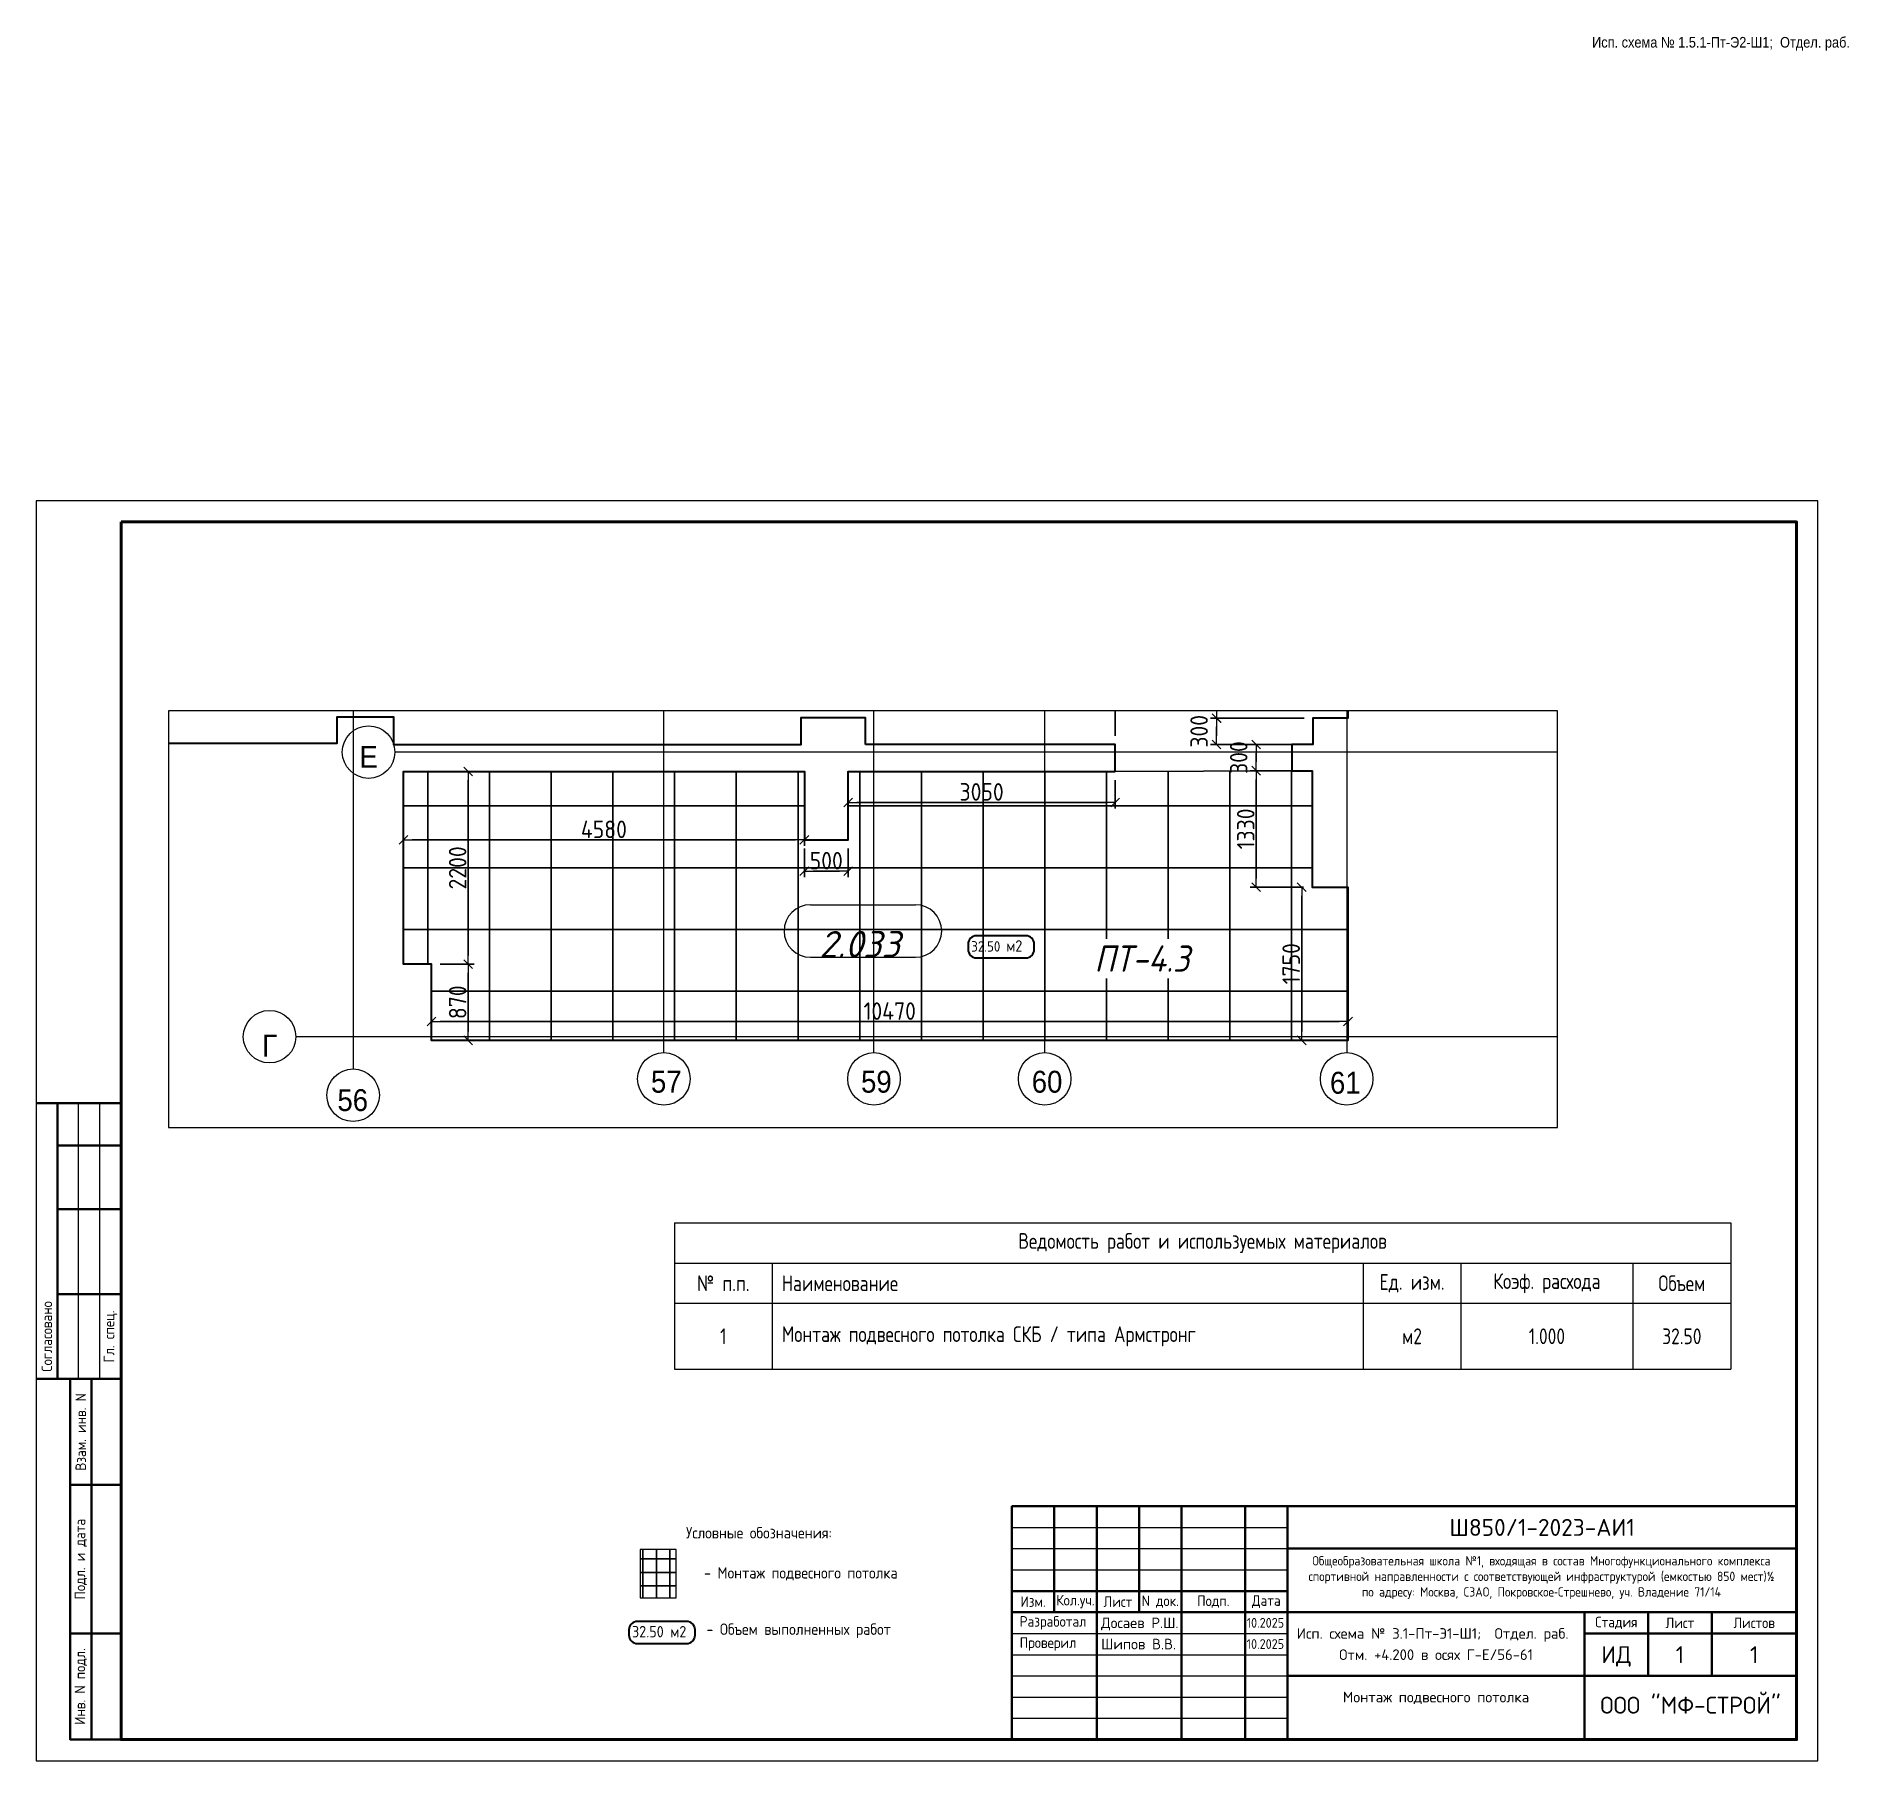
# Paper-space layout 'Лист1' of a CAD drawing. Header units: millimetres. Extents: x -454 to -27, y -140 to 267.
# The model-space entities are those that its viewports show. They can reach past a viewport. Long polylines and large blocks are cut down to what shows.
import ezdxf
from ezdxf.enums import TextEntityAlignment as Align

# ---------------------------------------------------------------- set-up
doc = ezdxf.new("R2018")
doc.units = ezdxf.units.MM
doc.linetypes.add('50_200_ШТРИХ_1Т_ш5_п1_п1_', pattern=[1400, 1000, -200, 0, -200])
for name, color, linetype, lineweight, true_color in [('A-AREA-IDEN-1', 7, 'Continuous', 9, 0xaaaaaa), ('Оси-1', 7, 'Continuous', 20, 0xaaaaaa), ('Оси-2', 7, 'Continuous', 9, 0xaaaaaa), ('Оси-3', 7, '50_200_ШТРИХ_1Т_ш5_п1_п1_', 9, 0xaaaaaa)]:
    doc.layers.add(name, color=color, linetype=linetype, lineweight=lineweight, true_color=true_color)
for name, color, linetype, lineweight in [('A-CLNG-IDEN', 7, 'Continuous', 9), ('Основные линии', 7, 'Continuous', 30), ('Размеры', 7, 'Continuous', 15)]:
    doc.layers.add(name, color=color, linetype=linetype, lineweight=lineweight)
doc.layers.add('ВЭ', color=7, linetype='Continuous', lineweight=15, plot=False)
doc.layers.add('Условные обозначения', color=90, linetype='Continuous')
doc.layers.add('Штриховка', color=7, linetype='Continuous')
doc.styles.add('Arial', font='arial.ttf', dxfattribs={"width": 0.9, "height": 500})
doc.styles.add('ISOCPEUR_I', font='isocpeui.ttf', dxfattribs={"height": 300})
doc.styles.add('ISOCPEUR_I_1', font='isocpeui.ttf', dxfattribs={"width": 0.9, "height": 500})
doc.styles.get("Standard").update_dxf_attribs({"font": 'arial.ttf'})
doc.styles.add('СПДС', font='isocpeur.ttf', dxfattribs={"width": 0.9})
doc.dimstyles.new('Размера А3', dxfattribs={"dimtxt": 200, "dimasz": 100, "dimexe": 70, "dimexo": 100, "dimgap": 20, "dimtad": 1, "dimdec": 0, "dimrnd": 10, "dimzin": 0, "dimdsep": 46, "dimtxsty": 'СПДС', "dimblk": 'ARROWHEAD_6', "dimcen": 1, "dimclrd": 256, "dimclre": 256, "dimclrt": 256, "dimazin": 0, "dimtfac": 1, "dimtdec": 0, "dimtmove": 2, "dimatfit": 3, "dimfxl": 1, "dimtolj": 1, "dimtzin": 0, "dimarcsym": 0})

# ---------------------------------------------------------------- blocks, each defined once
blk = doc.blocks.new('*U10')
at = {"lineweight": 0}
blk.add_lwpolyline([(-415, -5), (5, -5), (5, 292), (-415, 292)], close=True, dxfattribs=at)
at = {"color": 0, "linetype": 'Continuous', "lineweight": 50}
blk.add_lwpolyline([(-395, 287), (0, 287), (0, 0), (-395, 0)], close=True, dxfattribs=at)
at = {"lineweight": 35}
for points in [[(-395, 150), (-415, 150)], [(-410, 85), (-410, 150)], [(-395, 140), (-410, 140)], [(-395, 125), (-410, 125)], [(-395, 105), (-410, 105)], [(-395, 85), (-415, 85)], [(-395, 85), (-407, 85), (-407, 0), (-395, 0)], [(-402, 0), (-402, 85)], [(-395, 60), (-407, 60)], [(-175, 55), (-175, 30)], [(-165, 55), (-165, 0)], [(-155, 55), (-155, 30)], [(-145, 55), (-145, 0)], [(-130, 55), (-130, 0)], [(-120, 55), (-120, 0)], [(-120, 45), (0, 45)], [(-185, 35), (-120, 35)], [(-185, 30), (0, 30)], [(-50, 30), (-50, 0)], [(-35, 30), (-35, 15)], [(-20, 30), (-20, 15)], [(-395, 25), (-407, 25)], [(-50, 25), (0, 25)], [(-120, 15), (0, 15)]]:
    blk.add_lwpolyline(points, dxfattribs=at)
at = {"lineweight": 18}
for points in [[(-405, 85), (-405, 150)], [(-400, 85), (-400, 150)], [(-185, 50), (-120, 50)], [(-185, 45), (-120, 45)], [(-185, 40), (-120, 40)], [(-185, 25), (-120, 25)], [(-185, 20), (-120, 20)], [(-185, 15), (-120, 15)], [(-185, 10), (-120, 10)], [(-185, 5), (-120, 5)]]:
    blk.add_lwpolyline(points, dxfattribs=at)
at = {"lineweight": 35}
blk.add_lwpolyline([(-185, 0), (0, 0), (0, 55), (-185, 55)], close=True, dxfattribs=at)
at = {"lineweight": 0}
blk.add_lwpolyline([(0, -5), (5, -5), (5, 0)], dxfattribs=at)
at = {"lineweight": -2, "char_height": 2.5, "attachment_point": 5, "rotation": 90, "style": 'СПДС'}
for s, insert, width in [('Согласовано', (-412.5, 95), 19.9913), ('Гл. спец.', (-397.5, 95), 19.9913), ('Взам. инв. N', (-404.5, 72.5), 24.9913), ('Подл. и дата', (-404.5, 42.5), 34.9913), ('Инв. N подл.', (-404.5, 12.5), 24.9913)]:
    blk.add_mtext(s, dxfattribs=dict(at, insert=insert, width=width))
at = {"insert": (-119.31, 43.23), "char_height": 2.2, "attachment_point": 1, "style": 'СПДС'}
blk.add_mtext_dynamic_manual_height_columns('\\pxqc;Общеобразовательная школа №1, входящая в состав Многофункционального комплекса спортивной направленности с соответствующей инфраструктурой (емкостью 850 мест)½ \\Pпо адресу: Москва, СЗАО, Покровское‐Стрешнево, уч. Владение 71/14', width=118.2929, gutter_width=0, heights=[12.75], dxfattribs=at)
at = {"lineweight": -2, "char_height": 2.5, "style": 'СПДС'}
for s, insert, width, attachment_point in [('Изм.', (-180, 32.5), 10, 5), ('Кол.уч.', (-170, 32.5), 10, 5), ('Лист', (-160, 32.5), 10, 5), ('N док.', (-150, 32.5), 10, 5), ('Подп.', (-137.5, 32.5), 15, 5), ('Дата', (-125, 32.5), 10, 5), ('Разработал', (-183.15, 27.5), 17.9525, 4), ('Стадия', (-42.5, 27.5), 15, 5), ('Лист', (-27.5, 27.5), 15, 5), ('Листов', (-10, 27.5), 20, 5), ('Проверил', (-183.15, 22.5), 17.9525, 4)]:
    blk.add_mtext(s, dxfattribs=dict(at, insert=insert, width=width, attachment_point=attachment_point))
at = {"lineweight": 30, "width": 0.9, "flags": 104}
blk.add_attdef('ШАПКА', text='', height=3, dxfattribs=at).set_placement((-135, 281), align=Align.MIDDLE_CENTER)
at = {"style": 'СПДС'}
for tag, height, p in [('ШИФР_ПРОЕКТА', 4, (-60, 50)), ('НАИМЕНОВАНИЕ_ОБЪЕКТА', 2.5, (-85, 25)), ('СТАДИЯ', 4, (-42.5, 20)), ('ЛИСТ_первый', 4, (-27.5, 20)), ('ЛИСТОВ', 4, (-10, 20)), ('НАИМЕНОВАНИЕ_ОБЪЕКТА2', 2.5, (-85, 20)), ('НАИМЕНОВАНИЕ_ЧЕРТЕЖА1', 2.5, (-85, 10)), ('ОРГАНИЗАЦИЯ_РАЗРАБОТЧИК1', 4, (-25, 8.09)), ('НАИМЕНОВАНИЕ_ЧЕРТЕЖА2', 2.5, (-85, 5))]:
    blk.add_attdef(tag, text='', height=height, dxfattribs=at).set_placement(p, align=Align.MIDDLE_CENTER)
for tag, p in [('РАЗРАБОТЧИК', (-163.97, 27.5)), ('РУК.ГРУППЫ', (-163.97, 22.5))]:
    blk.add_attdef(tag, text='', height=2.5, dxfattribs=at).set_placement(p, align=Align.MIDDLE_LEFT)
at = {"style": 'СПДС', "width": 0.9}
for p in [(-129.65, 26.37), (-129.65, 21.37)]:
    blk.add_attdef('ДАТА', p, '', height=2.3, dxfattribs=at)
blk = doc.blocks.new('Ось сетки - Круг_Ø6_00__ISO-2_5_0_9K_-17386508-АИ_План этажа Радиаторы_2')
at = {"layer": 'Оси-1'}
blk.add_circle((0, 0), 3, dxfattribs=at)
blk = doc.blocks.new('ARROWHEAD_6')
at = {"color": 0, "linetype": 'Continuous'}
for p, q in [((0, 0), (-1, 0)), ((-0.5, -0.5), (0.5, 0.5))]:
    blk.add_line(p, q, dxfattribs=at)
blk = doc.blocks.new('*D737')
at = {"layer": 'Defpoints', "color": 0, "transparency": 16777216}
for p in [(39021, -67676), (37911, -73006), (39011, -73006)]:
    blk.add_point(p, dxfattribs=at)
at = {"layer": 'Размеры', "lineweight": -2, "transparency": 16777216}
for p, q in [((38921, -67676), (37841, -67676)), ((37911, -67776), (37911, -72906)), ((38911, -73006), (37841, -73006))]:
    blk.add_line(p, q, dxfattribs=at)
at = {"layer": 'Размеры', "lineweight": -2, "transparency": 16777216, "xscale": 100, "yscale": 100, "zscale": 100}
for p, rotation in [((37911, -67676), 90), ((37911, -73006), 270)]:
    blk.add_blockref('ARROWHEAD_6', p, dxfattribs=dict(at, rotation=rotation))
at = {"layer": 'Размеры', "transparency": 16777216, "insert": (37791, -70341), "char_height": 200, "attachment_point": 5, "rotation": 90, "style": 'СПДС'}
blk.add_mtext('\\A1;5330', dxfattribs=at)
blk = doc.blocks.new('*D751')
at = {"layer": 'Defpoints', "color": 0, "transparency": 16777216}
for p in [(27861, -71843), (25391, -72896), (27861, -72996)]:
    blk.add_point(p, dxfattribs=at)
at = {"layer": 'Размеры', "lineweight": -2, "transparency": 16777216}
for p, q in [((25391, -72796), (25391, -71773)), ((25491, -71843), (27761, -71843)), ((27861, -72896), (27861, -71773))]:
    blk.add_line(p, q, dxfattribs=at)
at = {"layer": 'Размеры', "lineweight": -2, "transparency": 16777216, "xscale": 100, "yscale": 100, "zscale": 100, "rotation": 180}
blk.add_blockref('ARROWHEAD_6', (25391, -71843), dxfattribs=at)
at = {"layer": 'Размеры', "lineweight": -2, "transparency": 16777216, "xscale": 100, "yscale": 100, "zscale": 100}
blk.add_blockref('ARROWHEAD_6', (27861, -71843), dxfattribs=at)
at = {"layer": 'Размеры', "transparency": 16777216, "insert": (26626, -71723), "char_height": 200, "attachment_point": 5, "style": 'СПДС'}
blk.add_mtext('\\A1;2470', dxfattribs=at)
blk = doc.blocks.new('*D752')
at = {"layer": 'Defpoints', "color": 0, "transparency": 16777216}
for p in [(28511, -71843), (27861, -72996), (28511, -72996)]:
    blk.add_point(p, dxfattribs=at)
at = {"layer": 'Размеры', "lineweight": -2, "transparency": 16777216}
for p, q in [((27861, -72896), (27861, -71773)), ((27961, -71843), (28411, -71843)), ((28511, -72896), (28511, -71773))]:
    blk.add_line(p, q, dxfattribs=at)
at = {"layer": 'Размеры', "lineweight": -2, "transparency": 16777216, "xscale": 100, "yscale": 100, "zscale": 100, "rotation": 180}
blk.add_blockref('ARROWHEAD_6', (27861, -71843), dxfattribs=at)
at = {"layer": 'Размеры', "lineweight": -2, "transparency": 16777216, "xscale": 100, "yscale": 100, "zscale": 100}
blk.add_blockref('ARROWHEAD_6', (28511, -71843), dxfattribs=at)
at = {"layer": 'Размеры', "transparency": 16777216, "insert": (28186, -71723), "char_height": 200, "attachment_point": 5, "style": 'СПДС'}
blk.add_mtext('\\A1;650', dxfattribs=at)
blk = doc.blocks.new('*D753')
at = {"layer": 'Defpoints', "color": 0, "transparency": 16777216}
for p in [(33161, -71843), (28511, -72996), (33161, -72996)]:
    blk.add_point(p, dxfattribs=at)
at = {"layer": 'Размеры', "lineweight": -2, "transparency": 16777216}
for p, q in [((28511, -72896), (28511, -71773)), ((28611, -71843), (33061, -71843)), ((33161, -72896), (33161, -71773))]:
    blk.add_line(p, q, dxfattribs=at)
at = {"layer": 'Размеры', "lineweight": -2, "transparency": 16777216, "xscale": 100, "yscale": 100, "zscale": 100, "rotation": 180}
blk.add_blockref('ARROWHEAD_6', (28511, -71843), dxfattribs=at)
at = {"layer": 'Размеры', "lineweight": -2, "transparency": 16777216, "xscale": 100, "yscale": 100, "zscale": 100}
blk.add_blockref('ARROWHEAD_6', (33161, -71843), dxfattribs=at)
at = {"layer": 'Размеры', "transparency": 16777216, "insert": (30836, -71723), "char_height": 200, "attachment_point": 5, "style": 'СПДС'}
blk.add_mtext('\\A1;4650', dxfattribs=at)
blk = doc.blocks.new('*D754')
at = {"layer": 'Defpoints', "color": 0, "transparency": 16777216}
for p in [(33901, -71843), (33161, -73001), (33901, -73001)]:
    blk.add_point(p, dxfattribs=at)
at = {"layer": 'Размеры', "lineweight": -2, "transparency": 16777216}
for p, q in [((33161, -72901), (33161, -71773)), ((33261, -71843), (33801, -71843)), ((33901, -72901), (33901, -71773))]:
    blk.add_line(p, q, dxfattribs=at)
at = {"layer": 'Размеры', "lineweight": -2, "transparency": 16777216, "xscale": 100, "yscale": 100, "zscale": 100, "rotation": 180}
blk.add_blockref('ARROWHEAD_6', (33161, -71843), dxfattribs=at)
at = {"layer": 'Размеры', "lineweight": -2, "transparency": 16777216, "xscale": 100, "yscale": 100, "zscale": 100}
blk.add_blockref('ARROWHEAD_6', (33901, -71843), dxfattribs=at)
at = {"layer": 'Размеры', "transparency": 16777216, "insert": (33531, -71723), "char_height": 200, "attachment_point": 5, "style": 'СПДС'}
blk.add_mtext('\\A1;740', dxfattribs=at)
blk = doc.blocks.new('*D755')
at = {"layer": 'Defpoints', "color": 0, "transparency": 16777216}
for p in [(36751, -71843), (33901, -73001), (36751, -73306)]:
    blk.add_point(p, dxfattribs=at)
at = {"layer": 'Размеры', "lineweight": -2, "transparency": 16777216}
for p, q in [((33901, -72901), (33901, -71773)), ((34001, -71843), (36651, -71843)), ((36751, -73206), (36751, -71773))]:
    blk.add_line(p, q, dxfattribs=at)
at = {"layer": 'Размеры', "lineweight": -2, "transparency": 16777216, "xscale": 100, "yscale": 100, "zscale": 100, "rotation": 180}
blk.add_blockref('ARROWHEAD_6', (33901, -71843), dxfattribs=at)
at = {"layer": 'Размеры', "lineweight": -2, "transparency": 16777216, "xscale": 100, "yscale": 100, "zscale": 100}
blk.add_blockref('ARROWHEAD_6', (36751, -71843), dxfattribs=at)
at = {"layer": 'Размеры', "transparency": 16777216, "insert": (35326, -71723), "char_height": 200, "attachment_point": 5, "style": 'СПДС'}
blk.add_mtext('\\A1;2850', dxfattribs=at)
blk = doc.blocks.new('*D756')
at = {"layer": 'Defpoints', "color": 0, "transparency": 16777216}
for p in [(28621, -73940), (33201, -74006), (33201, -74396)]:
    blk.add_point(p, dxfattribs=at)
at = {"layer": 'Размеры', "lineweight": -2, "transparency": 16777216}
for p, q in [((28621, -74040), (28621, -74466)), ((33201, -74106), (33201, -74466)), ((28721, -74396), (33101, -74396))]:
    blk.add_line(p, q, dxfattribs=at)
at = {"layer": 'Размеры', "lineweight": -2, "transparency": 16777216, "xscale": 100, "yscale": 100, "zscale": 100, "rotation": 180}
blk.add_blockref('ARROWHEAD_6', (28621, -74396), dxfattribs=at)
at = {"layer": 'Размеры', "lineweight": -2, "transparency": 16777216, "xscale": 100, "yscale": 100, "zscale": 100}
blk.add_blockref('ARROWHEAD_6', (33201, -74396), dxfattribs=at)
at = {"layer": 'Размеры', "transparency": 16777216, "insert": (30911, -74276), "char_height": 200, "attachment_point": 5, "style": 'СПДС'}
blk.add_mtext('\\A1;4580', dxfattribs=at)
blk = doc.blocks.new('*D757')
at = {"layer": 'Defpoints', "color": 0, "transparency": 16777216}
for p in [(33201, -74396), (33701, -74396), (33701, -74754)]:
    blk.add_point(p, dxfattribs=at)
at = {"layer": 'Размеры', "lineweight": -2, "transparency": 16777216}
for p, q in [((33201, -74496), (33201, -74824)), ((33701, -74496), (33701, -74824)), ((33301, -74754), (33601, -74754))]:
    blk.add_line(p, q, dxfattribs=at)
at = {"layer": 'Размеры', "lineweight": -2, "transparency": 16777216, "xscale": 100, "yscale": 100, "zscale": 100, "rotation": 180}
blk.add_blockref('ARROWHEAD_6', (33201, -74754), dxfattribs=at)
at = {"layer": 'Размеры', "lineweight": -2, "transparency": 16777216, "xscale": 100, "yscale": 100, "zscale": 100}
blk.add_blockref('ARROWHEAD_6', (33701, -74754), dxfattribs=at)
at = {"layer": 'Размеры', "transparency": 16777216, "insert": (33451, -74634), "char_height": 200, "attachment_point": 5, "style": 'СПДС'}
blk.add_mtext('\\A1;500', dxfattribs=at)
blk = doc.blocks.new('*D758')
at = {"layer": 'Defpoints', "color": 0, "transparency": 16777216}
for p in [(36751, -73616), (36751, -73968), (33701, -74396)]:
    blk.add_point(p, dxfattribs=at)
at = {"layer": 'Размеры', "lineweight": -2, "transparency": 16777216}
for p, q in [((33701, -74296), (33701, -73898)), ((36751, -73716), (36751, -74038)), ((33801, -73968), (36651, -73968))]:
    blk.add_line(p, q, dxfattribs=at)
at = {"layer": 'Размеры', "lineweight": -2, "transparency": 16777216, "xscale": 100, "yscale": 100, "zscale": 100, "rotation": 180}
blk.add_blockref('ARROWHEAD_6', (33701, -73968), dxfattribs=at)
at = {"layer": 'Размеры', "lineweight": -2, "transparency": 16777216, "xscale": 100, "yscale": 100, "zscale": 100}
blk.add_blockref('ARROWHEAD_6', (36751, -73968), dxfattribs=at)
at = {"layer": 'Размеры', "transparency": 16777216, "insert": (35226, -73848), "char_height": 200, "attachment_point": 5, "style": 'СПДС'}
blk.add_mtext('\\A1;3050', dxfattribs=at)
blk = doc.blocks.new('*D759')
at = {"layer": 'Defpoints', "color": 0, "transparency": 16777216}
for p in [(39001, -74936), (38882, -76686), (39001, -76686)]:
    blk.add_point(p, dxfattribs=at)
at = {"layer": 'Размеры', "lineweight": -2, "transparency": 16777216}
for p, q in [((38901, -74936), (38812, -74936)), ((38882, -75036), (38882, -76586)), ((38901, -76686), (38812, -76686))]:
    blk.add_line(p, q, dxfattribs=at)
at = {"layer": 'Размеры', "lineweight": -2, "transparency": 16777216, "xscale": 100, "yscale": 100, "zscale": 100}
for p, rotation in [((38882, -74936), 90), ((38882, -76686), 270)]:
    blk.add_blockref('ARROWHEAD_6', p, dxfattribs=dict(at, rotation=rotation))
at = {"layer": 'Размеры', "transparency": 16777216, "insert": (38762, -75811), "char_height": 200, "attachment_point": 5, "rotation": 90, "style": 'СПДС'}
blk.add_mtext('\\A1;1750', dxfattribs=at)
blk = doc.blocks.new('*D760')
at = {"layer": 'Defpoints', "color": 0, "transparency": 16777216}
for p in [(38363, -73606), (39001, -73606), (39001, -74936)]:
    blk.add_point(p, dxfattribs=at)
at = {"layer": 'Размеры', "lineweight": -2, "transparency": 16777216}
for p, q in [((38901, -73606), (38293, -73606)), ((38363, -74836), (38363, -73706)), ((38901, -74936), (38293, -74936))]:
    blk.add_line(p, q, dxfattribs=at)
at = {"layer": 'Размеры', "lineweight": -2, "transparency": 16777216, "xscale": 100, "yscale": 100, "zscale": 100}
for p, rotation in [((38363, -73606), 90), ((38363, -74936), 270)]:
    blk.add_blockref('ARROWHEAD_6', p, dxfattribs=dict(at, rotation=rotation))
at = {"layer": 'Размеры', "transparency": 16777216, "insert": (38243, -74271), "char_height": 200, "attachment_point": 5, "rotation": 90, "style": 'СПДС'}
blk.add_mtext('\\A1;1330', dxfattribs=at)
blk = doc.blocks.new('*D761')
at = {"layer": 'Defpoints', "color": 0, "transparency": 16777216}
for p in [(38363, -73306), (38771, -73306), (38771, -73606)]:
    blk.add_point(p, dxfattribs=at)
at = {"layer": 'Размеры', "lineweight": -2, "transparency": 16777216}
for p, q in [((38671, -73306), (38293, -73306)), ((38363, -73506), (38363, -73406)), ((38671, -73606), (38293, -73606))]:
    blk.add_line(p, q, dxfattribs=at)
at = {"layer": 'Размеры', "lineweight": -2, "transparency": 16777216, "xscale": 100, "yscale": 100, "zscale": 100}
for p, rotation in [((38363, -73306), 90), ((38363, -73606), 270)]:
    blk.add_blockref('ARROWHEAD_6', p, dxfattribs=dict(at, rotation=rotation))
at = {"layer": 'Размеры', "transparency": 16777216, "insert": (38163, -73456), "char_height": 200, "attachment_point": 5, "rotation": 90, "style": 'СПДС'}
blk.add_mtext('\\A1;300', dxfattribs=at)
blk = doc.blocks.new('*D762')
at = {"layer": 'Defpoints', "color": 0, "transparency": 16777216}
for p in [(37910, -73006), (39011, -73006), (39011, -73306)]:
    blk.add_point(p, dxfattribs=at)
at = {"layer": 'Размеры', "lineweight": -2, "transparency": 16777216}
for p, q in [((38911, -73006), (37840, -73006)), ((37910, -73206), (37910, -73106)), ((38911, -73306), (37840, -73306))]:
    blk.add_line(p, q, dxfattribs=at)
at = {"layer": 'Размеры', "lineweight": -2, "transparency": 16777216, "xscale": 100, "yscale": 100, "zscale": 100}
for p, rotation in [((37910, -73006), 90), ((37910, -73306), 270)]:
    blk.add_blockref('ARROWHEAD_6', p, dxfattribs=dict(at, rotation=rotation))
at = {"layer": 'Размеры', "transparency": 16777216, "insert": (37710, -73156), "char_height": 200, "attachment_point": 5, "rotation": 90, "style": 'СПДС'}
blk.add_mtext('\\A1;300', dxfattribs=at)
blk = doc.blocks.new('*D763')
at = {"layer": 'Defpoints', "color": 0, "transparency": 16777216}
for p in [(28941, -76472), (39411, -76472), (39411, -76472)]:
    blk.add_point(p, dxfattribs=at)
at = {"layer": 'Размеры', "lineweight": -2, "transparency": 16777216}
for p, q in [((28941, -76372), (28941, -76402)), ((39411, -76372), (39411, -76402)), ((29041, -76472), (39311, -76472))]:
    blk.add_line(p, q, dxfattribs=at)
at = {"layer": 'Размеры', "lineweight": -2, "transparency": 16777216, "xscale": 100, "yscale": 100, "zscale": 100, "rotation": 180}
blk.add_blockref('ARROWHEAD_6', (28941, -76472), dxfattribs=at)
at = {"layer": 'Размеры', "lineweight": -2, "transparency": 16777216, "xscale": 100, "yscale": 100, "zscale": 100}
blk.add_blockref('ARROWHEAD_6', (39411, -76472), dxfattribs=at)
at = {"layer": 'Размеры', "transparency": 16777216, "insert": (34176, -76352), "char_height": 200, "attachment_point": 5, "style": 'СПДС'}
blk.add_mtext('\\A1;10470', dxfattribs=at)
blk = doc.blocks.new('*D764')
at = {"layer": 'Defpoints', "color": 0, "transparency": 16777216}
for p in [(28941, -75816), (29360, -75816), (28941, -76686)]:
    blk.add_point(p, dxfattribs=at)
at = {"layer": 'Размеры', "lineweight": -2, "transparency": 16777216}
for p, q in [((29041, -75816), (29430, -75816)), ((29360, -76586), (29360, -75916)), ((29041, -76686), (29430, -76686))]:
    blk.add_line(p, q, dxfattribs=at)
at = {"layer": 'Размеры', "lineweight": -2, "transparency": 16777216, "xscale": 100, "yscale": 100, "zscale": 100}
for p, rotation in [((29360, -75816), 90), ((29360, -76686), 270)]:
    blk.add_blockref('ARROWHEAD_6', p, dxfattribs=dict(at, rotation=rotation))
at = {"layer": 'Размеры', "transparency": 16777216, "insert": (29240, -76251), "char_height": 200, "attachment_point": 5, "rotation": 90, "style": 'СПДС'}
blk.add_mtext('\\A1;870', dxfattribs=at)
blk = doc.blocks.new('*D765')
at = {"layer": 'Defpoints', "color": 0, "transparency": 16777216}
for p in [(28941, -73616), (29360, -73616), (28941, -75816)]:
    blk.add_point(p, dxfattribs=at)
at = {"layer": 'Размеры', "lineweight": -2, "transparency": 16777216}
for p, q in [((29041, -73616), (29430, -73616)), ((29360, -75716), (29360, -73716)), ((29041, -75816), (29430, -75816))]:
    blk.add_line(p, q, dxfattribs=at)
at = {"layer": 'Размеры', "lineweight": -2, "transparency": 16777216, "xscale": 100, "yscale": 100, "zscale": 100}
for p, rotation in [((29360, -73616), 90), ((29360, -75816), 270)]:
    blk.add_blockref('ARROWHEAD_6', p, dxfattribs=dict(at, rotation=rotation))
at = {"layer": 'Размеры', "transparency": 16777216, "insert": (29240, -74716), "char_height": 200, "attachment_point": 5, "rotation": 90, "style": 'СПДС'}
blk.add_mtext('\\A1;2200', dxfattribs=at)
blk = doc.blocks.new('AAR_СКБ_Марка_помещения_1_5 ммп - Номер-27962133-АИ_План этажа Радиаторы_2')
at = {"layer": 'A-AREA-IDEN-1'}
for p, q in [((-2.99, 3), (3.01, 3)), ((-2.99, 0), (3.01, 0))]:
    blk.add_line(p, q, dxfattribs=at)
for centre, start, end in [((-2.99, 1.5), 90, 270), ((3.01, 1.5), 270, 90)]:
    blk.add_arc(centre, 1.5, start, end, dxfattribs=at)

msp = doc.modelspace()

# ---------------------------------------------------------------- hatches: boundary and pattern name
at = {"layer": 'Штриховка', "true_color": 0xf26722, "transparency": 33554559}
h = msp.add_hatch(dxfattribs=at)
h.set_pattern_fill('ANSI37', color=30, scale=222, angle=45)
h.paths.add_polyline_path([(39411.1, -74936.1), (39001.1, -74936.1), (39001.1, -73606.1), (38771.1, -73606.1), (36751.1, -73616.1), (33701.1, -73616.1), (33701.1, -74396.1), (33201.1, -74396.1), (33201.1, -73616.1), (28621.1, -73616.1), (28621.1, -75816.1), (28941.1, -75816.1), (28941.1, -76686.1), (39411.1, -76686.1)])

# ---------------------------------------------------------------- linework, layer by layer
msp.add_lwpolyline([(36751.1, -73616.1), (38771.1, -73606.1)])
at = {"layer": 'Оси-3'}
for p, q in [((28046.1, -38245.8), (28046.1, -77013.2)), ((31596.1, -76833.2), (31596.1, -38245.8)), ((33996.1, -76833.2), (33996.1, -38245.8)), ((35946.1, -76833.2), (35946.1, -38245.8)), ((39396.1, -38245.8), (39396.1, -76833.2)), ((46478.3, -73393.2), (28522.8, -73393.2)), ((46377.7, -76644.6), (27391.8, -76644.6))]:
    msp.add_line(p, q, dxfattribs=at)
at = {"layer": 'Основные линии', "color": 18, "true_color": 0x000000}
msp.add_line((27861.1, -73296.1), (25391.1, -73296.1), dxfattribs=at)
for points in [[(39411.1, -67676.1), (39411.1, -73006.1), (39011.1, -73006.1), (39011.1, -73306.1), (38771.1, -73306.1), (38771.1, -73606.1), (39001.1, -73606.1), (39001.1, -74936.1), (39411.1, -74936.1), (39411.1, -76686.1), (28941.1, -76686.1), (28941.1, -75816.1), (28621.1, -75816.1), (28621.1, -73616.1), (33201.1, -73616.1), (33201.1, -74396.1), (33701.1, -74396.1), (33701.1, -73616.1), (36751.1, -73616.1)], [(33901.1, -73306.1), (33901.1, -73001.1), (33161.1, -73001.1), (33161.1, -73311.1), (28511.1, -73311.1), (28511.1, -72996.1), (27861.1, -72996.1), (27861.1, -73296.1), (27711.1, -73296.1), (27711.1, -73296.1)], [(36751.1, -73616.1), (36751.1, -73306.1), (33901.1, -73306.1)]]:
    msp.add_lwpolyline(points, dxfattribs=at)

# ---------------------------------------------------------------- block references
at = {"layer": 'A-AREA-IDEN-1', "xscale": 199.9999999999999, "yscale": 199.9999999999999, "zscale": 199.9999999999999}
msp.add_blockref('AAR_СКБ_Марка_помещения_1_5 ммп - Номер-27962133-АИ_План этажа Радиаторы_2', (33867.7, -75737.1), dxfattribs=at)
at = {"layer": 'Оси-1', "xscale": 100, "yscale": 100, "zscale": 100}
for p, rotation in [((28222.8, -73393.2), 89.99999999999982), ((27091.8, -76644.6), 89.99999999999982), ((28046.1, -77313.2), 180), ((39396.1, -77126.2), 180)]:
    msp.add_blockref('Ось сетки - Круг_Ø6_00__ISO-2_5_0_9K_-17386508-АИ_План этажа Радиаторы_2', p, dxfattribs=dict(at, rotation=rotation))
for p in [(31596.1, -77126.2), (33996.1, -77126.2), (35946.1, -77126.2)]:
    msp.add_blockref('Ось сетки - Круг_Ø6_00__ISO-2_5_0_9K_-17386508-АИ_План этажа Радиаторы_2', p, dxfattribs=at)

# ---------------------------------------------------------------- texts
at = {"layer": 'A-AREA-IDEN-1', "color": 18, "true_color": 0x000000, "insert": (33832.9, -75737.1), "char_height": 300, "width": 952, "attachment_point": 8, "line_spacing_factor": 1.139951, "style": 'ISOCPEUR_I'}
msp.add_mtext('\\pxqc,t8.46667,16.93333,25.4,33.86667,42.33333,50.8,59.26667,67.73333,76.2,84.66667,93.13333,101.6,110.06667,118.53333,127,135.46667,143.93333,152.4,160.86667,169.33333,177.8,186.26667,194.73333,203.2,211.66667,220.13333,228.6,237.06667,245.53333,254,262.46667,270.93333;2.033', dxfattribs=at)
at = {"layer": 'Оси-2', "char_height": 250, "attachment_point": 5, "line_spacing_factor": 0.936439, "style": 'Arial'}
for s, insert, width in [('\\pxqc,t4.572,9.144,13.716,18.288,22.86,27.432,32.004,36.576,41.148,45.72,50.292,54.864,59.436,64.008,68.58,73.152,77.724,82.296,86.868,91.44,96.012,100.584,105.156,109.728,114.3,118.872,123.444,128.016,132.588,137.16,141.732,146.304;{Е}', (28222.5, -73447.6), 428.4), ('\\pxqc,t4.572,9.144,13.716,18.288,22.86,27.432,32.004,36.576,41.148,45.72,50.292,54.864,59.436,64.008,68.58,73.152,77.724,82.296,86.868,91.44,96.012,100.584,105.156,109.728,114.3,118.872,123.444,128.016,132.588,137.16,141.732,146.304;Г', (27091.6, -76746.9), 428.4), ('\\pxqc,t4.572,9.144,13.716,18.288,22.86,27.432,32.004,36.576,41.148,45.72,50.292,54.864,59.436,64.008,68.58,73.152,77.724,82.296,86.868,91.44,96.012,100.584,105.156,109.728,114.3,118.872,123.444,128.016,132.588,137.16,141.732,146.304;{57}', (31623.4, -77160.5), 702), ('\\pxqc,t4.572,9.144,13.716,18.288,22.86,27.432,32.004,36.576,41.148,45.72,50.292,54.864,59.436,64.008,68.58,73.152,77.724,82.296,86.868,91.44,96.012,100.584,105.156,109.728,114.3,118.872,123.444,128.016,132.588,137.16,141.732,146.304;{59}', (34023.4, -77160.5), 702), ('\\pxqc,t4.572,9.144,13.716,18.288,22.86,27.432,32.004,36.576,41.148,45.72,50.292,54.864,59.436,64.008,68.58,73.152,77.724,82.296,86.868,91.44,96.012,100.584,105.156,109.728,114.3,118.872,123.444,128.016,132.588,137.16,141.732,146.304;{60}', (35973.4, -77160.5), 702), ('\\pxqc,t4.572,9.144,13.716,18.288,22.86,27.432,32.004,36.576,41.148,45.72,50.292,54.864,59.436,64.008,68.58,73.152,77.724,82.296,86.868,91.44,96.012,100.584,105.156,109.728,114.3,118.872,123.444,128.016,132.588,137.16,141.732,146.304;{61}', (39380.1, -77172.1), 702), ('\\pxqc,t4.572,9.144,13.716,18.288,22.86,27.432,32.004,36.576,41.148,45.72,50.292,54.864,59.436,64.008,68.58,73.152,77.724,82.296,86.868,91.44,96.012,100.584,105.156,109.728,114.3,118.872,123.444,128.016,132.588,137.16,141.732,146.304;{56}', (28041.7, -77370.8), 702)]:
    msp.add_mtext(s, dxfattribs=dict(at, insert=insert, width=width))

# ---------------------------------------------------------------- dimensions: what is measured, and where the dimension line sits
at = {"layer": 'Размеры'}
for base, p1, p2, picture, middle in [((37910.5, -73006.1), (39021.1, -67676.1), (39011.1, -73006.1), '*D737', (37790.5, -70341.1)), ((37910.1, -73006.1), (39011.1, -73306.1), (39011.1, -73006.1), '*D762', (37710.1, -73156.1)), ((38363.1, -73306.1), (38771.1, -73606.1), (38771.1, -73306.1), '*D761', (38163.1, -73456.1)), ((29359.7, -73616.1), (28941.1, -75816.1), (28941.1, -73616.1), '*D765', (29239.7, -74716.1)), ((38363.1, -73606.1), (39001.1, -74936.1), (39001.1, -73606.1), '*D760', (38243.1, -74271.1)), ((38881.6, -76686.1), (39001.1, -74936.1), (39001.1, -76686.1), '*D759', (38761.6, -75811.1)), ((29359.7, -75816.1), (28941.1, -76686.1), (28941.1, -75816.1), '*D764', (29239.7, -76251.1))]:
    dim = msp.add_linear_dim(base=base, p1=p1, p2=p2, angle=90, dimstyle='Размера А3', dxfattribs=at)
    dim.commit()
    dim.dimension.update_dxf_attribs({"geometry": picture, "text_midpoint": middle})
for base, p1, p2, picture, middle in [((27861.1, -71843.5), (25391.1, -72896.1), (27861.1, -72996.1), '*D751', (26626.1, -71723.5)), ((28511.1, -71843.5), (27861.1, -72996.1), (28511.1, -72996.1), '*D752', (28186.1, -71723.5)), ((33161.1, -71843.5), (28511.1, -72996.1), (33161.1, -72996.1), '*D753', (30836.1, -71723.5)), ((33901.1, -71843.5), (33161.1, -73001.1), (33901.1, -73001.1), '*D754', (33531.1, -71723.5)), ((36751.1, -71843.5), (33901.1, -73001.1), (36751.1, -73306.1), '*D755', (35326.1, -71723.5)), ((36751.1, -73967.6), (33701.1, -74396.1), (36751.1, -73616.1), '*D758', (35226.1, -73847.6)), ((33201.1, -74396.1), (28621.1, -73940.4), (33201.1, -74006.1), '*D756', (30911.1, -74276.1)), ((33701.1, -74754.4), (33201.1, -74396.1), (33701.1, -74396.1), '*D757', (33451.1, -74634.4)), ((39411.1, -76472), (28941.1, -76472), (39411.1, -76472), '*D763', (34176.1, -76352))]:
    dim = msp.add_linear_dim(base=base, p1=p1, p2=p2, dimstyle='Размера А3', dxfattribs=at)
    dim.commit()
    dim.dimension.update_dxf_attribs({"geometry": picture, "text_midpoint": middle})

# ---------------------------------------------------------------- next in the draw order: texts
at = {"layer": 'A-CLNG-IDEN', "insert": (37057.1, -75752.2), "char_height": 300, "width": 1155.6, "attachment_point": 5, "line_spacing_factor": 1.139951, "style": 'ISOCPEUR_I_1', "bg_fill": 3, "box_fill_scale": 1.25, "bg_fill_color": 256, "bg_fill_true_color": 13158600, "bg_fill_transparency": 0}
msp.add_mtext('\\pxqc,t0.06,0.12,0.18,0.24,0.3,0.36,0.42,0.48,0.54,0.6,0.66,0.72,0.78,0.84,0.9,0.96,1.02,1.08,1.14,1.2,1.26,1.32,1.38,1.44,1.5,1.56,1.62,1.68,1.74,1.8,1.86,1.92;{ПТ-4.3}', dxfattribs=at)

psp = doc.layouts.new('Лист1')

# ---------------------------------------------------------------- hatches: boundary and pattern name
at = {"layer": 'Штриховка', "true_color": 0xf26722, "transparency": 33554559}
h = psp.add_hatch(dxfattribs=at)
h.set_pattern_fill('ANSI37', color=30, angle=45)
h.paths.add_polyline_path([(-303.29, -89.8), (-311.78, -89.8), (-311.78, -101.26), (-303.29, -101.26)])

# ---------------------------------------------------------------- linework, layer by layer
at = {"color": 1, "lineweight": 30}
for points in [[(-232.49, 49.63), (-220.89, 49.63, 0.414214), (-218.89, 51.63), (-218.89, 52.84, 0.414214), (-220.89, 54.84), (-232.49, 54.84, 0.414214), (-234.49, 52.84), (-234.49, 51.63, 0.414214)], [(-312.45, -112.01), (-300.85, -112.01, 0.414214), (-298.85, -110.01), (-298.85, -108.81, 0.414214), (-300.85, -106.81), (-312.45, -106.81, 0.414214), (-314.45, -108.81), (-314.45, -110.01, 0.414214)]]:
    psp.add_lwpolyline(points, format="xyb", close=True, dxfattribs=at)
at = {"layer": 'Размеры'}
for p, q in [((-303.71, -12.87), (-54.69, -12.87)), ((-303.71, -12.87), (-303.71, -47.35)), ((-54.69, -12.87), (-54.69, -47.35)), ((-303.71, -22.34), (-54.69, -22.34)), ((-280.66, -22.34), (-280.66, -47.35)), ((-141.36, -22.34), (-141.36, -47.35)), ((-118.31, -22.34), (-118.31, -47.35)), ((-77.74, -22.34), (-77.74, -47.35)), ((-303.71, -31.81), (-54.69, -31.81)), ((-303.71, -47.35), (-54.69, -47.35))]:
    psp.add_line(p, q, dxfattribs=at)

# ---------------------------------------------------------------- block references
ref = psp.add_blockref('*U10', (-39.17, -134.63))
ref.add_attrib('СТАДИЯ', 'ИД', dxfattribs={"height": 4, "style": 'СПДС'}).set_placement((-81.67, -114.63), align=Align.MIDDLE_CENTER)
ref.add_attrib('ЛИСТ_первый', '1', dxfattribs={"height": 4, "style": 'СПДС'}).set_placement((-66.67, -114.63), align=Align.MIDDLE_CENTER)
ref.add_attrib('ЛИСТОВ', '1', dxfattribs={"height": 4, "style": 'СПДС'}).set_placement((-49.17, -114.63), align=Align.MIDDLE_CENTER)
ref.add_attrib('ШИФР_ПРОЕКТА', 'Ш850/1-2023-АИ1', dxfattribs={"height": 4, "style": 'СПДС'}).set_placement((-99.17, -84.63), align=Align.MIDDLE_CENTER)
ref.add_attrib('НАИМЕНОВАНИЕ_ОБЪЕКТА', 'Исп. схема № 3.1-Пт-Э1-Ш1;  Отдел. раб. ', dxfattribs={"height": 2.5, "style": 'СПДС'}).set_placement((-124.17, -109.63), align=Align.MIDDLE_CENTER)
ref.add_attrib('НАИМЕНОВАНИЕ_ОБЪЕКТА2', 'Отм. +4.200 в осях Г-Е/56-61', dxfattribs={"height": 2.5, "style": 'СПДС'}).set_placement((-124.17, -114.63), align=Align.MIDDLE_CENTER)
ref.add_attrib('НАИМЕНОВАНИЕ_ЧЕРТЕЖА1', 'Монтаж подвесного потолка', dxfattribs={"height": 2.5, "style": 'СПДС'}).set_placement((-124.17, -124.63), align=Align.MIDDLE_CENTER)
ref.add_attrib('ОРГАНИЗАЦИЯ_РАЗРАБОТЧИК1', 'ООО "МФ-СТРОЙ"', dxfattribs={"height": 4, "style": 'СПДС'}).set_placement((-64.17, -126.54), align=Align.MIDDLE_CENTER)
ref.add_attrib('РАЗРАБОТЧИК', 'Досаев Р.Ш.', dxfattribs={"height": 2.5, "style": 'СПДС'}).set_placement((-203.13, -107.13), align=Align.MIDDLE_LEFT)
ref.add_attrib('РУК.ГРУППЫ', 'Шипов В.В.', dxfattribs={"height": 2.5, "style": 'СПДС'}).set_placement((-203.13, -112.13), align=Align.MIDDLE_LEFT)
ref.add_attrib('ДАТА', '10.2025', (-168.81, -108.27), dxfattribs={"height": 2.3, "style": 'СПДС', "width": 0.9})
ref.add_attrib('ДАТА', '10.2025', (-168.81, -113.27), dxfattribs={"height": 2.3, "style": 'СПДС', "width": 0.9})
lines = psp.add_mtext('\\W0.9000;Исп. схема № 1.5.1-Пт-Э2-Ш1;  Отдел. раб. ', dxfattribs={"insert": (-87.38, 266.7), "char_height": 2.5, "attachment_point": 1})
ref.add_attrib('ШАПКА', '', (-87.38, 266.7), dxfattribs={"flags": 104}).embed_mtext(lines)

# ---------------------------------------------------------------- texts
for s, insert, char_height, width, attachment_point in [('{\\fГОСТ тип А|b1|i0|c0;Ведомость работ и используемых материалов ', (-179.2, -17.61), 3.716, 244.5046, 5), ('{\\fГОСТ тип А|b1|i0|c0;№ п.п.', (-292.19, -27.08), 3.716, 18.5339, 5), ('{\\fГОСТ тип А|b1|i0|c0;Наименование', (-278.41, -27.08), 3.716, 134.7927, 4), ('{\\fГОСТ тип А|b1|i0|c0;Ед. изм.', (-129.83, -27.08), 3.716, 18.5339, 5), ('{\\fГОСТ тип А|b1|i0|c0;Коэф. расхода', (-98.02, -27.08), 3.716, 36.0524, 5), ('{\\fГОСТ тип А|b1|i0|c0;Объем', (-66.22, -27.08), 3.716, 18.5339, 5), ('{\\fГОСТ тип А|b0|i0|c0;1', (-292.19, -39.58), 3.716, 18.5339, 5), ('{\\fГОСТ тип А|b0|i0|c204|p34;Монтаж подвесного потолка СКБ \\fГОСТ тип А|b0|i0|c0|p34;/ \\fГОСТ тип А|b0|i0|c204|p34;типа Армстронг}', (-278.41, -39.58), 3.71603, 134.7927, 4), ('{\\fГОСТ тип А|b0|i0|c0;м2', (-129.83, -39.58), 3.716, 18.5339, 5), ('{\\fГОСТ тип А|b0|i0|c0;1.000', (-98.02, -39.58), 3.716, 36.0524, 5), ('{\\fГОСТ тип А|b0|i0|c0|p34;32.\\fГОСТ тип А|b0|i0|c204|p34;5\\fГОСТ тип А|b0|i0|c0|p34;0}', (-66.22, -39.58), 3.716, 18.5339, 5)]:
    psp.add_mtext(s, dxfattribs=dict(at, insert=insert, char_height=char_height, width=width, attachment_point=attachment_point))
at = {"layer": 'Условные обозначения', "color": 18, "true_color": 0x000000, "attachment_point": 1, "style": 'СПДС'}
for s, width, insert, char_height in [('{\\H0.91667x;32.50 }м2', 14.8047, (-233.75, 53.78), 2.6856), ('Условные обозначения:', 34.5864, (-300.98, -84.56), 2.6856), ('32.50 м2', 68.0175, (-313.72, -107.87), 2.686), (' - Объем выполненных работ', 81.5828, (-297.72, -107.28), 2.6856)]:
    psp.add_mtext_dynamic_manual_height_columns(s, width=width, gutter_width=9.59, heights=[0], dxfattribs=dict(at, insert=insert, char_height=char_height))
at = {"layer": 'Условные обозначения', "color": 1, "insert": (-298.28, -94), "char_height": 2.6856, "attachment_point": 1, "style": 'СПДС'}
psp.add_mtext_dynamic_manual_height_columns('{\\C256;\\c0; - Монтаж подвесного потолка}', width=81.5828, gutter_width=9.59, heights=[0], dxfattribs=at)

# ---------------------------------------------------------------- viewports
at = {"layer": 'ВЭ'}
psp.add_viewport(center=(-259.27, 58.73), size=(327.47, 98.1748), view_center_point=(33870.29, -75302.61), view_height=4757.2171, dxfattribs=at)
at = {"layer": 'Размеры'}
psp.add_viewport(center=(-307.54, -95.53), size=(8.49, 11.458), view_center_point=(236370.64, 110135.96), view_height=2051.637, status=3, dxfattribs=at)

doc.saveas('drawing.dxf')
